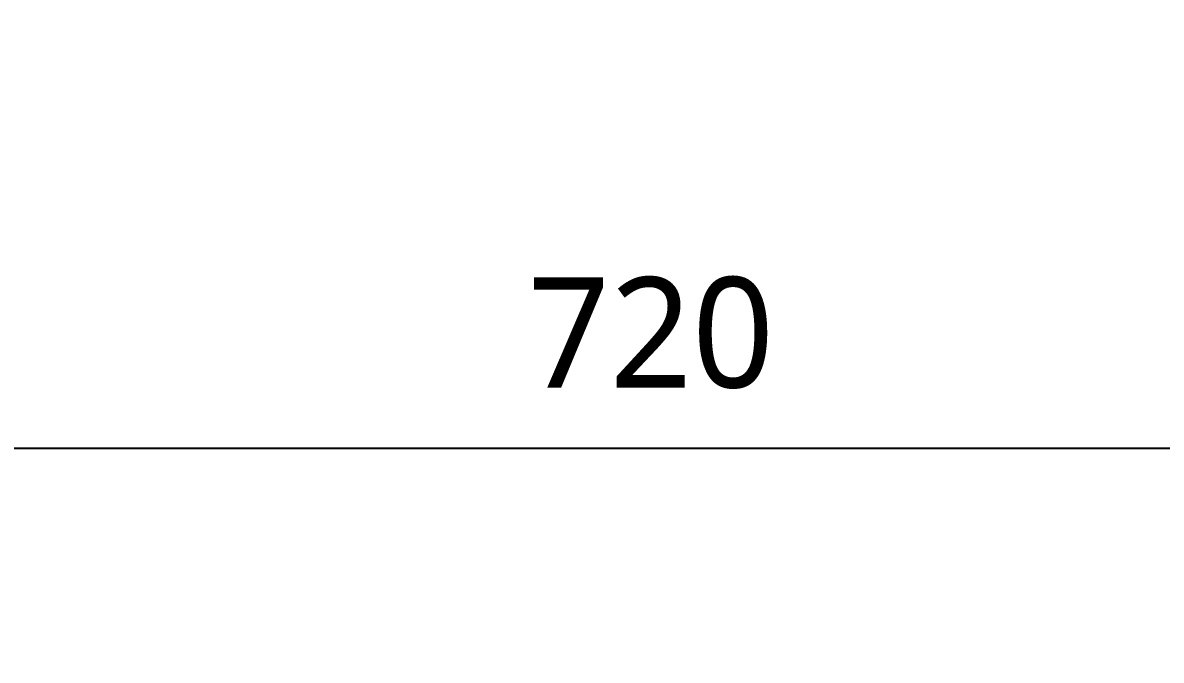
# Model space of a CAD drawing. Extents: x -4150 to 1921, y -105 to 2422.
# Drawn here: x -3785.5 to -3537.7, y 1018.6 to 1157.3 of the extents above; entities that cross this region are included whole.
import ezdxf

# ---------------------------------------------------------------- set-up
doc = ezdxf.new("R2010")
doc.units = 0
doc.header["$LTSCALE"] = 20
doc.header["$MEASUREMENT"] = 0
doc.layers.get('0').update_dxf_attribs({"linetype": 'CONTINUOUS'})
doc.layers.get('DEFPOINTS').update_dxf_attribs({"linetype": 'CONTINUOUS'})
doc.styles.get("Standard").update_dxf_attribs({"font": 'NanumGothic.ttf'})
doc.dimstyles.get("Standard").update_dxf_attribs({"dimtxt": 2.7, "dimasz": 2.5, "dimexe": 1.5, "dimexo": 1.5, "dimgap": 1.5, "dimtad": 1, "dimdec": 0, "dimlfac": 10, "dimzin": 0, "dimdsep": 46, "dimtxsty": 'Standard', "dimcen": 0, "dimclrt": 2, "dimadec": 0, "dimazin": 0, "dimtfac": 1, "dimtdec": 0, "dimtmove": 0, "dimatfit": 3, "dimfxl": 0, "dimtolj": 1, "dimtzin": 0, "dimarcsym": 0})

# ---------------------------------------------------------------- blocks, each defined once
blk = doc.blocks.new('*D55')
at = {"color": 3, "lineweight": -2}
for p, q in [((-4008.77, 1155.46), (-4008.77, 1058.74)), ((-3288.77, 1020.41), (-3288.77, 1070.74)), ((-3984.77, 1064.74), (-3312.77, 1064.74))]:
    blk.add_line(p, q, dxfattribs=at)
at = {"color": 3}
for points in [[(-3984.77, 1068.74), (-3984.77, 1060.74), (-4008.77, 1064.74)], [(-3312.77, 1068.74), (-3312.77, 1060.74), (-3288.77, 1064.74)]]:
    blk.add_solid(points, dxfattribs=at)
at = {"layer": 'DEFPOINTS', "color": 0}
for p in [(-4008.77, 1157.26), (-3288.77, 1064.74), (-3288.77, 1018.61)]:
    blk.add_point(p, dxfattribs=at)
at = {"color": 2, "insert": (-3648.77, 1089.76), "char_height": 24, "attachment_point": 5}
blk.add_mtext('\\A1;720', dxfattribs=at)

msp = doc.modelspace()

# ---------------------------------------------------------------- dimensions: what is measured, and where the dimension line sits
dim = msp.add_linear_dim(base=(-3288.77, 1064.74), p1=(-4008.77, 1157.26), p2=(-3288.77, 1018.61), dimstyle='Standard', override={"dimscale": 1.2, "dimtxt": 20, "dimasz": 20, "dimexe": 5, "dimgap": 10, "dimtih": 1, "dimtoh": 1, "dimlfac": 1, "dimzin": 12, "dimclrd": 3, "dimclre": 3, "dimazin": 2, "dimarcsym": 1})
dim.commit()
dim.dimension.update_dxf_attribs({"geometry": '*D55', "text_midpoint": (-3648.77, 1064.74), "dimtype": 160})

doc.saveas('drawing.dxf')
